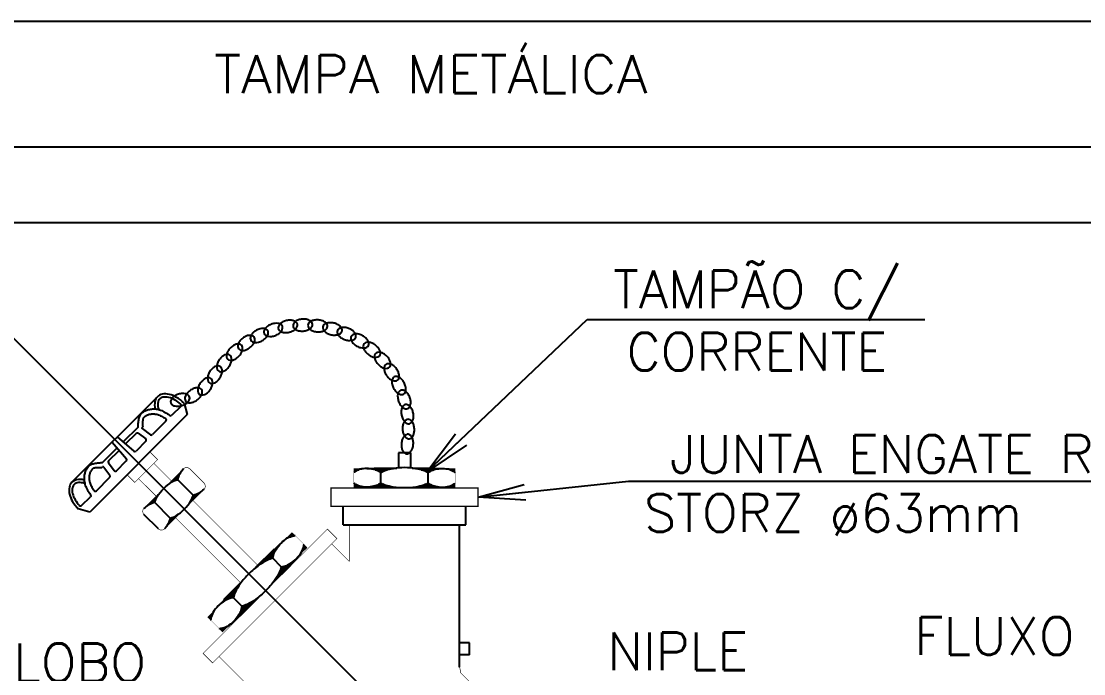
# Model space of a CAD drawing. Header units: millimetres. Extents: x 0 to 114, y 0 to 82.
# Drawn here: x 3.717 to 8.224, y 71.427 to 74.195 of the extents above; entities that cross this region are included whole.
import ezdxf
from ezdxf.enums import TextEntityAlignment as Align

# ---------------------------------------------------------------- set-up
doc = ezdxf.new("R2010")
doc.units = ezdxf.units.MM
for name, color, linetype in [('INC-DETALHES', 7, 'Continuous'), ('INC-DETALHES-TXT', 7, 'Continuous'), ('NORMO-DET', 2, 'Continuous')]:
    doc.layers.add(name, color=color, linetype=linetype)
doc.styles.add('60-50', font='romans.shx', dxfattribs={"height": 0.08})
doc.styles.add('60-75', font='romans.shx', dxfattribs={"height": 0.12})
doc.dimstyles.new('SETAS50', dxfattribs={"dimtxt": 0.08, "dimasz": 0.1, "dimexe": 0.15, "dimexo": 0, "dimgap": 0.1, "dimtad": 1, "dimzin": 10, "dimdsep": 46, "dimtxsty": '60-50', "dimblk1": 'OPEN', "dimblk2": 'OPEN', "dimsah": 1, "dimcen": 0, "dimclrd": 8, "dimclre": 8, "dimclrt": 7, "dimadec": 0, "dimazin": 0, "dimtfac": 1, "dimtix": 1, "dimtmove": 2, "dimatfit": 3, "dimldrblk": 'OPEN', "dimfxl": 0.15, "dimtolj": 1, "dimtzin": 6, "dimarcsym": 0})

# ---------------------------------------------------------------- blocks, each defined once
blk = doc.blocks.new('_OPEN')
at = {"color": 0, "linetype": 'ByBlock'}
for p, q in [((-1, 0.167), (0, 0)), ((0, 0), (-1, -0.167)), ((0, 0), (-1, 0))]:
    blk.add_line(p, q, dxfattribs=at)
blk = doc.blocks.new('C')
at = {"color": 7}
blk.add_lwpolyline([(1.356, -0.745, 0.150692), (1.382, -0.572, 0.107021), (1.295, -0.345, 0.075008), (1.122, -0.151, 0.061728), (0.857, 0.018, 0.061728), (0.559, 0.118, 0.075008), (0.301, 0.13, 0.107021), (0.069, 0.055, 0.150692), (-0.05, -0.073, 0.150692), (-0.075, -0.246, 0.107021), (0.012, -0.474, 0.075008), (0.184, -0.667, 0.061728), (0.449, -0.836, 0.061728), (0.747, -0.936, 0.075008), (1.006, -0.949, 0.107021), (1.238, -0.874, 0.150692)], format="xyb", close=True, dxfattribs=at)
blk = doc.blocks.new('*X73')
at = {"color": 0}
for p, q in [((267.87, 169.15), (267.9, 169.15)), ((267.87, 169.09), (268.01, 169.09)), ((267.87, 169.02), (268.1, 169.02)), ((267.87, 168.96), (268.21, 168.96)), ((267.87, 168.9), (268.32, 168.9)), ((267.87, 168.84), (268.45, 168.84)), ((267.87, 168.77), (268.6, 168.77)), ((267.87, 168.71), (268.76, 168.71)), ((268.76, 168.65), (269.08, 168.65)), ((269.82, 168.59), (273.74, 168.59)), ((270.48, 168.65), (273.38, 168.65)), ((270.81, 168.71), (273.11, 168.71)), ((270.87, 168.52), (274.23, 168.52)), ((271.03, 168.77), (272.88, 168.77)), ((271.21, 168.84), (272.68, 168.84)), ((271.36, 168.9), (272.5, 168.9)), ((271.48, 168.96), (272.35, 168.96)), ((271.6, 169.02), (272.21, 169.02)), ((271.7, 169.09), (272.09, 169.09)), ((271.78, 169.15), (271.98, 169.15)), ((271.86, 169.21), (271.88, 169.21)), ((276.51, 168.52), (279.86, 168.52)), ((277, 168.59), (280.92, 168.59)), ((277.35, 168.65), (280.25, 168.65)), ((277.62, 168.71), (279.93, 168.71)), ((277.85, 168.77), (279.7, 168.77)), ((278.05, 168.84), (279.53, 168.84)), ((278.23, 168.9), (279.38, 168.9)), ((278.39, 168.96), (279.25, 168.96)), ((278.53, 169.02), (279.14, 169.02)), ((278.65, 169.09), (279.04, 169.09)), ((278.76, 169.15), (278.95, 169.15)), ((278.86, 169.21), (278.88, 169.21)), ((281.65, 168.65), (281.97, 168.65)), ((281.97, 168.71), (282.87, 168.71)), ((282.14, 168.77), (282.87, 168.77)), ((282.28, 168.84), (282.87, 168.84)), ((282.41, 168.9), (282.87, 168.9)), ((282.53, 168.96), (282.87, 168.96)), ((282.63, 169.02), (282.87, 169.02)), ((282.73, 169.09), (282.87, 169.09)), ((282.83, 169.15), (282.87, 169.15))]:
    blk.add_line(p, q, dxfattribs=at)
blk = doc.blocks.new('*X74')
at = {"color": 0}
for p, q in [((245.966, 198.335), (247.217, 198.335)), ((246.194, 198.273), (246.96, 198.273)), ((246.345, 198.21), (246.809, 198.21)), ((246.475, 198.148), (246.679, 198.148)), ((248.577, 198.335), (249.828, 198.335)), ((248.834, 198.273), (249.6, 198.273)), ((248.985, 198.21), (249.449, 198.21)), ((249.115, 198.148), (249.319, 198.148))]:
    blk.add_line(p, q, dxfattribs=at)
blk = doc.blocks.new('A$C67737C06')
at = {"layer": 'INC-DETALHES', "color": 254}
for p, q in [((1.1373, 2.4), (4, 2.4)), ((1.1373, 2.1333), (3.9467, 2.1333)), ((0.8533, 1.9733), (3.9467, 1.9733)), ((2.345, 1.4843), (2.345, 1.4531)), ((2.371, 1.4843), (2.345, 1.4843)), ((2.371, 1.4843), (2.371, 1.4531)), ((2.3077, 1.4208), (2.3077, 1.4423)), ((2.4082, 1.4208), (2.4082, 1.4423)), ((1.9098, 1.3949), (1.877, 1.4276)), ((1.8613, 1.3463), (1.8285, 1.3791)), ((1.8361, 1.323), (1.8051, 1.354)), ((2.228, 1.332), (2.228, 1.371)), ((2.4879, 1.332), (2.4879, 1.371)), ((2.228, 1.332), (2.4879, 1.332)), ((2.4749, 1.0298), (2.4749, 1.332)), ((2.0967, 1.243), (2.0788, 1.2608)), ((2.013, 1.1594), (1.9952, 1.1772)), ((2.4957, 1.0818), (2.4749, 1.0818)), ((2.4957, 1.0558), (2.4957, 1.0818)), ((2.4957, 1.0558), (2.4749, 1.0558))]:
    blk.add_line(p, q, dxfattribs=at)
at = {"layer": 'INC-DETALHES', "color": 252}
for p, q in [((1.8341, 1.6036), (1.6526, 1.4221)), ((1.8834, 1.583), (1.8647, 1.5643)), ((1.8904, 1.59), (1.8974, 1.5656)), ((1.8974, 1.5656), (1.6905, 1.3588)), ((1.8037, 1.5545), (1.8039, 1.5557)), ((1.8039, 1.5557), (1.8041, 1.5568)), ((1.8041, 1.5568), (1.8044, 1.5577)), ((1.8044, 1.5577), (1.8048, 1.5586)), ((1.8048, 1.5586), (1.8053, 1.5594)), ((1.8053, 1.5594), (1.8058, 1.5601)), ((1.8058, 1.5601), (1.8065, 1.5608)), ((1.8065, 1.5608), (1.8073, 1.5615)), ((1.8073, 1.5615), (1.8081, 1.5622)), ((1.8081, 1.5622), (1.8091, 1.5629)), ((1.8091, 1.5629), (1.8102, 1.5636)), ((1.8102, 1.5636), (1.8113, 1.5642)), ((1.8113, 1.5642), (1.8126, 1.5648)), ((1.8126, 1.5648), (1.8139, 1.5653)), ((1.8139, 1.5653), (1.8152, 1.5658)), ((1.8152, 1.5658), (1.8167, 1.5662)), ((1.8167, 1.5662), (1.8181, 1.5666)), ((1.8181, 1.5666), (1.8197, 1.5668)), ((1.8197, 1.5668), (1.8213, 1.567)), ((1.8213, 1.567), (1.8229, 1.5672)), ((1.8229, 1.5672), (1.8245, 1.5672)), ((1.8245, 1.5672), (1.8262, 1.5672)), ((1.8262, 1.5672), (1.8279, 1.5671)), ((1.8279, 1.5671), (1.8295, 1.5669)), ((1.8295, 1.5669), (1.8313, 1.5666)), ((1.8313, 1.5666), (1.833, 1.5662)), ((1.833, 1.5662), (1.8348, 1.5656)), ((1.8348, 1.5656), (1.8366, 1.565)), ((1.8366, 1.565), (1.8385, 1.5642)), ((1.8385, 1.5642), (1.8405, 1.5633)), ((1.8405, 1.5633), (1.8425, 1.5623)), ((1.8425, 1.5623), (1.8447, 1.5611)), ((1.8447, 1.5611), (1.8468, 1.5598)), ((1.8468, 1.5598), (1.8489, 1.5585)), ((1.8489, 1.5585), (1.8508, 1.5572)), ((1.8508, 1.5572), (1.8515, 1.5567)), ((1.7931, 1.5393), (1.7614, 1.5076)), ((1.8036, 1.5404), (1.8015, 1.5384)), ((1.8017, 1.5359), (1.8192, 1.5228)), ((1.8032, 1.5464), (1.8033, 1.5482)), ((1.8033, 1.5447), (1.8032, 1.5464)), ((1.8033, 1.5499), (1.8034, 1.5516)), ((1.8033, 1.5482), (1.8033, 1.5499)), ((1.8033, 1.5431), (1.8033, 1.5447)), ((1.8034, 1.5417), (1.8033, 1.5431)), ((1.8034, 1.5516), (1.8035, 1.5531)), ((1.8036, 1.5404), (1.8034, 1.5417)), ((1.8035, 1.5531), (1.8037, 1.5545)), ((1.852, 1.5516), (1.8235, 1.5231)), ((1.7488, 1.5183), (1.7841, 1.4881)), ((1.7888, 1.5256), (1.7664, 1.5033)), ((1.7931, 1.526), (1.8091, 1.514)), ((1.7168, 1.463), (1.7486, 1.4948)), ((1.7305, 1.4674), (1.7529, 1.4897)), ((1.7378, 1.5073), (1.7681, 1.472)), ((1.8094, 1.509), (1.7886, 1.4882)), ((1.7471, 1.4467), (1.7679, 1.4675)), ((1.6908, 1.4423), (1.6903, 1.4409)), ((1.6913, 1.4436), (1.6908, 1.4423)), ((1.6919, 1.4448), (1.6913, 1.4436)), ((1.6925, 1.446), (1.6919, 1.4448)), ((1.6932, 1.447), (1.6925, 1.446)), ((1.6939, 1.448), (1.6932, 1.447)), ((1.6946, 1.4489), (1.6939, 1.448)), ((1.6953, 1.4496), (1.6946, 1.4489)), ((1.696, 1.4503), (1.6953, 1.4496)), ((1.6968, 1.4509), (1.696, 1.4503)), ((1.6976, 1.4513), (1.6968, 1.4509)), ((1.6984, 1.4517), (1.6976, 1.4513)), ((1.6994, 1.452), (1.6984, 1.4517)), ((1.7005, 1.4523), (1.6994, 1.452)), ((1.7017, 1.4525), (1.7005, 1.4523)), ((1.703, 1.4526), (1.7017, 1.4525)), ((1.7046, 1.4528), (1.703, 1.4526)), ((1.7062, 1.4528), (1.7046, 1.4528)), ((1.708, 1.4529), (1.7062, 1.4528)), ((1.7097, 1.4529), (1.708, 1.4529)), ((1.7114, 1.4529), (1.7097, 1.4529)), ((1.713, 1.4528), (1.7114, 1.4529)), ((1.7145, 1.4527), (1.713, 1.4528)), ((1.7157, 1.4526), (1.7145, 1.4527)), ((1.7157, 1.4526), (1.7177, 1.4546)), ((1.7202, 1.4544), (1.7333, 1.4369)), ((1.7302, 1.4631), (1.7421, 1.4471)), ((1.689, 1.4333), (1.6889, 1.4316)), ((1.6889, 1.4316), (1.689, 1.43)), ((1.6891, 1.4349), (1.689, 1.4333)), ((1.689, 1.43), (1.6891, 1.4283)), ((1.6893, 1.4365), (1.6891, 1.4349)), ((1.6891, 1.4283), (1.6893, 1.4266)), ((1.6896, 1.438), (1.6893, 1.4365)), ((1.6893, 1.4266), (1.6896, 1.4249)), ((1.6899, 1.4395), (1.6896, 1.438)), ((1.6896, 1.4249), (1.69, 1.4231)), ((1.6903, 1.4409), (1.6899, 1.4395)), ((1.69, 1.4231), (1.6905, 1.4214)), ((1.6905, 1.4214), (1.6911, 1.4195)), ((1.7045, 1.4041), (1.733, 1.4326)), ((1.6911, 1.4195), (1.6919, 1.4176)), ((1.6919, 1.4176), (1.6928, 1.4157)), ((1.6928, 1.4157), (1.6939, 1.4136)), ((1.6939, 1.4136), (1.6951, 1.4115)), ((1.6951, 1.4115), (1.6964, 1.4093)), ((1.6964, 1.4093), (1.6977, 1.4072)), ((1.6977, 1.4072), (1.6989, 1.4054)), ((1.6989, 1.4054), (1.6994, 1.4046)), ((1.6732, 1.3728), (1.6918, 1.3914)), ((1.6905, 1.3588), (1.6661, 1.3657))]:
    blk.add_line(p, q, dxfattribs=at)
for points in [[(1.7931, 1.5393), (1.793, 1.5405), (1.7931, 1.5422), (1.7932, 1.5442), (1.7934, 1.5465), (1.7937, 1.549), (1.7941, 1.5515), (1.7945, 1.554), (1.7949, 1.5564), (1.7954, 1.5585), (1.796, 1.5603), (1.7965, 1.562), (1.7972, 1.5635), (1.7979, 1.5649), (1.7987, 1.5662), (1.7996, 1.5673), (1.8007, 1.5685), (1.8019, 1.5696), (1.8032, 1.5706), (1.8046, 1.5717), (1.8061, 1.5726), (1.8077, 1.5735), (1.8094, 1.5744), (1.8112, 1.5751), (1.8131, 1.5758), (1.815, 1.5764), (1.817, 1.5768), (1.819, 1.5772), (1.8211, 1.5775), (1.8232, 1.5777), (1.8254, 1.5777), (1.8275, 1.5777), (1.8296, 1.5776), (1.8318, 1.5773), (1.834, 1.577), (1.8361, 1.5765), (1.8384, 1.5758), (1.8406, 1.5751), (1.843, 1.5741), (1.8454, 1.573), (1.8479, 1.5717), (1.8505, 1.5703), (1.8531, 1.5687), (1.8556, 1.5672), (1.8579, 1.5657), (1.8605, 1.5639, 0.358591), (1.8647, 1.5643)], [(1.7168, 1.463), (1.7156, 1.4631), (1.714, 1.4631), (1.7119, 1.4629), (1.7096, 1.4627), (1.7071, 1.4624), (1.7046, 1.462), (1.7021, 1.4616), (1.6998, 1.4612), (1.6977, 1.4607), (1.6958, 1.4602), (1.6941, 1.4596), (1.6926, 1.459), (1.6912, 1.4582), (1.69, 1.4574), (1.6888, 1.4565), (1.6877, 1.4555), (1.6866, 1.4543), (1.6855, 1.453), (1.6845, 1.4516), (1.6835, 1.45), (1.6826, 1.4484), (1.6818, 1.4467), (1.681, 1.4449), (1.6803, 1.443), (1.6798, 1.4411), (1.6793, 1.4391), (1.6789, 1.4371), (1.6786, 1.435), (1.6785, 1.4329), (1.6784, 1.4308), (1.6784, 1.4286), (1.6786, 1.4265), (1.6788, 1.4243), (1.6792, 1.4222), (1.6797, 1.42), (1.6803, 1.4178), (1.6811, 1.4155), (1.682, 1.4131), (1.6831, 1.4107), (1.6844, 1.4082), (1.6858, 1.4056), (1.6874, 1.403), (1.689, 1.4005), (1.6905, 1.3983), (1.6922, 1.3956, -0.358591), (1.6918, 1.3914)]]:
    blk.add_lwpolyline(points, format="xyb", dxfattribs=at)
at = {"layer": 'INC-DETALHES', "color": 254, "const_width": 0.0013}
for points in [[(1.8182, 1.4865), (1.8344, 1.4703), (1.7859, 1.4218), (1.7697, 1.4379)], [(1.8263, 1.4622), (1.8635, 1.425)], [(1.7939, 1.4298), (1.8311, 1.3927)], [(1.9094, 1.3835), (2.0464, 1.2465)], [(1.8726, 1.3467), (2.0097, 1.2097)], [(2.241, 1.2541), (2.241, 1.332)], [(2.4749, 1.0298), (2.4749, 1.332)], [(2.241, 1.2541), (2.2036, 1.2915)]]:
    blk.add_lwpolyline(points, dxfattribs=at)
blk.add_lwpolyline([(1.9332, 1.42, -0.349744), (1.9332, 1.4073), (1.8489, 1.323, -0.349744), (1.8361, 1.323), (1.8051, 1.354, -0.349744), (1.8051, 1.3667), (1.8894, 1.451, -0.349744), (1.9022, 1.451)], format="xyb", close=True, dxfattribs=at)
at = {"layer": 'INC-DETALHES', "color": 254}
for points in [[(1.877, 1.4276, -0.044517), (1.8817, 1.4401, -0.033737), (1.8894, 1.451, -0.050222)], [(2.3077, 1.4423, 0.053785), (2.3031, 1.4455, 0.06964), (2.2922, 1.4496, 0.055863), (2.2777, 1.4512, 0.055863), (2.2633, 1.4496, 0.066816), (2.2524, 1.4442, 0.023725), (2.2503, 1.443, 0.163309)], [(2.4082, 1.4423, 0.05691), (2.3993, 1.4468, 0.050451), (2.3818, 1.4513, 0.037894), (2.358, 1.4531, 0.037894), (2.3341, 1.4513, 0.050451), (2.3166, 1.4468, 0.05691), (2.3077, 1.4423, 0.214088)], [(2.4082, 1.4423, -0.053785), (2.4128, 1.4455, -0.06964), (2.4237, 1.4496, -0.055863), (2.4382, 1.4512, -0.055863), (2.4526, 1.4496, -0.066816), (2.4636, 1.4442, -0.023725), (2.4657, 1.443, -0.163309)], [(1.8285, 1.3791, -0.044517), (1.8332, 1.3915, -0.051099), (1.8473, 1.4088, -0.051099), (1.8646, 1.4229, -0.044517), (1.877, 1.4276, -0.104203)], [(2.3077, 1.4208, -0.053785), (2.3031, 1.4176, -0.06964), (2.2922, 1.4135, -0.055863), (2.2777, 1.4119, -0.055863), (2.2633, 1.4135, -0.066816), (2.2524, 1.4189, -0.023725), (2.2503, 1.4202, -0.163309)], [(2.4082, 1.4208, -0.05691), (2.3993, 1.4163, -0.050451), (2.3818, 1.4118, -0.037894), (2.358, 1.41, -0.037894), (2.3341, 1.4118, -0.050451), (2.3166, 1.4163, -0.05691), (2.3077, 1.4208, -0.214088)], [(2.4082, 1.4208, 0.053785), (2.4128, 1.4176, 0.06964), (2.4237, 1.4135, 0.055863), (2.4382, 1.4119, 0.055863), (2.4526, 1.4135, 0.066816), (2.4636, 1.4189, 0.023725), (2.4657, 1.4202, 0.163309)], [(1.9098, 1.3949, 0.044517), (1.9222, 1.3996, 0.033737), (1.9332, 1.4073, 0.050222)], [(1.8285, 1.3791, 0.044517), (1.8161, 1.3744, 0.033737), (1.8051, 1.3667, 0.050222)], [(1.8613, 1.3463, 0.044517), (1.8737, 1.351, 0.051099), (1.891, 1.3651, 0.051099), (1.9051, 1.3824, 0.044517), (1.9098, 1.3949, 0.104203)], [(1.8613, 1.3463, -0.044517), (1.8566, 1.3339, -0.033737), (1.8489, 1.323, -0.050222)], [(2.0788, 1.2608, -0.053785), (2.08, 1.2673, -0.06964), (2.0856, 1.2798, -0.055863), (2.0963, 1.2932, -0.055863), (2.1097, 1.3039, -0.066816), (2.1232, 1.3085, -0.023725), (2.126, 1.3092, -0.163309)], [(2.0967, 1.243, 0.053785), (2.1031, 1.2441, 0.06964), (2.1156, 1.2498, 0.055863), (2.129, 1.2605, 0.055863), (2.1397, 1.2738, 0.066816), (2.1443, 1.2874, 0.023725), (2.145, 1.2902, 0.163309)], [(2.0788, 1.2608, 0.05691), (2.0676, 1.2572, 0.050451), (2.0494, 1.2464, 0.037894), (2.028, 1.228, 0.037894), (2.0096, 1.2066, 0.050451), (1.9989, 1.1884, 0.05691), (1.9952, 1.1772, 0.214088)], [(2.0967, 1.243, -0.05691), (2.093, 1.2318, -0.050451), (2.0822, 1.2136, -0.037894), (2.0638, 1.1922, -0.037894), (2.0425, 1.1738, -0.050451), (2.0242, 1.1631, -0.05691), (2.013, 1.1594, -0.214088)], [(1.9952, 1.1772, 0.053785), (1.9887, 1.1761, 0.06964), (1.9762, 1.1704, 0.055863), (1.9628, 1.1597, 0.055863), (1.9521, 1.1464, 0.066816), (1.9475, 1.1328, 0.023725), (1.9468, 1.13, 0.163309)], [(2.013, 1.1594, -0.053785), (2.0119, 1.1529, -0.06964), (2.0062, 1.1404, -0.055863), (1.9956, 1.127, -0.055863), (1.9822, 1.1163, -0.066816), (1.9686, 1.1117, -0.023725), (1.9658, 1.111, -0.163309)]]:
    blk.add_lwpolyline(points, format="xyb", dxfattribs=at)
for points, const_width in [([(2.4657, 1.4497), (2.4657, 1.4202), (2.4657, 1.4134), (2.4082, 1.41), (2.3077, 1.41), (2.2503, 1.4134), (2.2503, 1.4202), (2.2503, 1.4497), (2.3077, 1.4531), (2.4082, 1.4531)], 0.000718), ([(2.5139, 1.371), (2.202, 1.371), (2.202, 1.41), (2.5139, 1.41)], 0.0026), ([(1.9307, 1.059), (2.1944, 1.3227), (2.2146, 1.3025), (1.9509, 1.0388)], 0.0013), ([(2.1204, 1.3148), (2.145, 1.2902), (2.1506, 1.2846), (2.1057, 1.234), (2.022, 1.1504), (1.9714, 1.1054), (1.9658, 1.111), (1.9412, 1.1356), (1.9862, 1.1862), (2.0698, 1.2698)], 0.000845)]:
    blk.add_lwpolyline(points, close=True, dxfattribs=dict(at, const_width=const_width))
at = {"layer": 'INC-DETALHES', "color": 254, "const_width": 0.0013}
for points in [[(1.9646, 1.0526), (2.0179, 0.9993, 0.312715), (2.2385, 0.7787), (2.2694, 0.7478)], [(2.5083, 0.9868), (2.4774, 1.0176, 0.011383), (2.4749, 1.0298)]]:
    blk.add_lwpolyline(points, format="xyb", dxfattribs=at)
at = {"layer": 'INC-DETALHES', "color": 252}
for centre, radius, start, end in [((1.8476, 1.59), 0.0191, 135, 169.0413), ((1.8476, 1.59), 0.0191, 100.9587, 135), ((1.8476, 1.59), 0.0125, 100.9587, 135), ((1.8509, 1.5729), 0.0366, 76.5142, 100.9587), ((1.8509, 1.5729), 0.03, 76.5142, 100.9587), ((1.8467, 1.5551), 0.0482, 59.2502, 76.5142), ((1.8467, 1.5551), 0.0548, 59.2502, 76.5142), ((1.8337, 1.5333), 0.0802, 45, 59.2502), ((1.8647, 1.5867), 0.0366, 169.0413, 194.4272), ((1.8647, 1.5867), 0.03, 169.0413, 193.4858), ((1.8476, 1.59), 0.0125, 135, 169.0413), ((1.8825, 1.591), 0.0482, 193.4858, 197.6069), ((1.8337, 1.5333), 0.0737, 47.6828, 59.2502), ((1.881, 1.5853), 0.00329, 315, 47.6828), ((1.8497, 1.554), 0.00329, 315, 56.0218), ((1.8027, 1.5373), 0.00165, 135, 233.2264), ((1.7911, 1.5233), 0.00329, 53.2264, 135), ((1.8071, 1.5114), 0.00329, 315, 53.2264), ((1.8212, 1.5255), 0.00329, 233.2264, 315), ((1.7863, 1.4906), 0.00329, 229.3919, 315), ((1.7328, 1.465), 0.00329, 135, 216.7736), ((1.7656, 1.4699), 0.00329, 315, 40.6081), ((1.7189, 1.4534), 0.00165, 36.7736, 135), ((1.7448, 1.449), 0.00329, 216.7736, 315), ((1.6661, 1.4085), 0.0191, 135, 169.0413), ((1.6661, 1.4085), 0.0191, 100.9587, 135), ((1.6661, 1.4085), 0.0125, 100.9587, 135), ((1.6694, 1.3914), 0.0366, 75.5728, 100.9587), ((1.6694, 1.3914), 0.03, 76.5142, 100.9587), ((1.6652, 1.3737), 0.0482, 72.3931, 76.5142), ((1.7307, 1.4349), 0.00329, 315, 36.7736), ((1.6832, 1.4052), 0.0366, 169.0413, 193.4858), ((1.6832, 1.4052), 0.03, 169.0413, 193.4858), ((1.6661, 1.4085), 0.0125, 135, 169.0413), ((1.701, 1.4095), 0.0482, 193.4858, 210.7498), ((1.7022, 1.4064), 0.00329, 213.9782, 315), ((1.701, 1.4095), 0.0548, 193.4858, 210.7498), ((1.7229, 1.4225), 0.0802, 210.7498, 225), ((1.7229, 1.4225), 0.0737, 210.7498, 222.3172), ((1.6708, 1.3751), 0.00329, 222.3172, 315)]:
    blk.add_arc(centre, radius, start, end, dxfattribs=at)
at = {"layer": 'NORMO-DET', "color": 252}
blk.add_line((2.7795, 0.4766), (1.4832, 1.7729), dxfattribs=at)
at = {"layer": 'INC-DETALHES', "color": 9}
for p, xscale, yscale, zscale, rotation in [((2.069, 1.7415), 0.026666666597808, 0.026666666597808, 0.026666666597808, 234.8907141127613), ((2.0995, 1.7505), 0.0266666662206887, 0.0266666662206887, 0.0266666662206887, 226.614851127248), ((2.131, 1.7549), 0.0266666667984135, 0.0266666667984135, 0.0266666667984135, 218.3389903223534), ((2.1628, 1.7548), 0.0266666669113932, 0.0266666669113932, 0.0266666669113932, 210.0631288316891), ((2.1942, 1.7501), 0.026666666468255, 0.026666666468255, 0.026666666468255, 201.7872649824906), ((2.2247, 1.7409), 0.026666666563183, 0.026666666563183, 0.026666666563183, 193.5114031975956), ((2.0401, 1.7283), 0.0266666669921409, 0.0266666669921409, 0.0266666669921409, 243.1665766872603), ((2.2534, 1.7275), 0.0266666666621273, 0.0266666666621273, 0.0266666666621273, 185.2355423179672), ((2.28, 1.71), 0.026666666657923, 0.026666666657923, 0.026666666657923, 176.9596799481177), ((2.0134, 1.7111), 0.026666666055426, 0.026666666055426, 0.026666666055426, 251.4424378088192), ((2.3038, 1.6889), 0.0266666667288993, 0.0266666667288993, 0.0266666667288993, 168.6838168965016), ((1.9895, 1.6902), 0.026666666761223, 0.026666666761223, 0.026666666761223, 259.7183005083295), ((2.3242, 1.6646), 0.0266666668333477, 0.0266666668333477, 0.0266666668333477, 160.4079545009746), ((1.969, 1.6661), 0.0266666660507822, 0.0266666660507822, 0.0266666660507822, 262.4357779197683), ((2.341, 1.6376), 0.0266666668233213, 0.0266666668233213, 0.0266666668233213, 152.1320928135857), ((1.9492, 1.6407), 0.0266666661335405, 0.0266666661335405, 0.0266666661335405, 259.8740091938402), ((2.3537, 1.6084), 0.0266666662990319, 0.0266666662990319, 0.0266666662990319, 143.8562324178425), ((1.9286, 1.6165), 0.0266666670312357, 0.0266666670312357, 0.0266666670312357, 240.897322204485), ((1.9024, 1.6004), 0.0266666669091384, 0.0266666669091384, 0.0266666669091384, 222.1514224622836), ((2.3621, 1.5778), 0.0266666665736321, 0.0266666665736321, 0.0266666665736321, 135.5803694787865), ((2.366, 1.5462), 0.026666666985228, 0.026666666985228, 0.026666666985228, 127.3045067452615), ((2.3653, 1.5144), 0.0266666661144416, 0.0266666661144416, 0.0266666661144416, 119.028645981441), ((2.36, 1.4831), 0.0266666666978349, 0.0266666666978349, 0.0266666666978349, 110.7527831871114)]:
    blk.add_blockref('C', p, dxfattribs=dict(at, xscale=xscale, yscale=yscale, zscale=zscale, rotation=rotation))
at = {"layer": 'INC-DETALHES', "color": 254}
for name, p, xscale, yscale, zscale, rotation in [('*X74', (0.9374, -6.7936), 0.0259922519386993, 0.0259922519386993, 0.0259922519386993, 44.99999974192774), ('*X73', (-1.5965, 3.8724), -0.0143607192569309, 0.0143607192569309, 0.014360719229641, 180), ('*X74', (-6.3114, 0.4552), -0.0259922519386994, 0.0259922517670526, 0.0259922519993527, 224.9999997419277), ('*X73', (-3.2743, -0.0491), -0.0168949635084442, 0.0168949643770854, 0.0168949637995765, 224.9999990074143), ('*X73', (0.7867, -4.1101), 0.0168949635084442, 0.0168949635084442, 0.0168949635084442, 44.99999900741435)]:
    blk.add_blockref(name, p, dxfattribs=dict(at, xscale=xscale, yscale=yscale, zscale=zscale, rotation=rotation))
at = {"layer": 'INC-DETALHES', "color": 254, "xscale": 0.0143607192569309, "yscale": 0.0143607192569309, "zscale": 0.0143607192569309}
blk.add_blockref('*X73', (-1.5965, -1.0092), dxfattribs=at)
at = {"layer": 'INC-DETALHES-TXT', "style": '60-75', "width": 0.935338}
blk.add_text('TAMPA METÁLICA', height=0.08, dxfattribs=at).set_placement((1.9539, 2.2477), (2.8732, 2.2477), align=Align.FIT)
at = {"layer": 'INC-DETALHES-TXT', "style": '60-75'}
for s, p in [('TAMPÃO C/', (3.1054, 1.8287)), ('CORRENTE', (3.1054, 1.6992)), ('JUNTA ENGATE RÁPIDO', (3.5246, 1.4955)), ('STORZ ø63mm', (3.2667, 1.3533)), ('FLUXO', (3.6091, 1.096)), ('NIPLE', (2.9372, 1.0636)), ('REGISTRO GLOBO', (1.352, 1.0403))]:
    blk.add_text(s, height=0.08, dxfattribs=at).set_placement(p, align=Align.MIDDLE)
at = {"layer": 'INC-DETALHES-TXT'}
for points in [[(2.4051, 1.4442), (2.7454, 1.7675), (3.4611, 1.7675)], [(2.5139, 1.3905), (2.8333, 1.4242), (4.2291, 1.4242)]]:
    blk.add_leader(points, dimstyle='SETAS50', dxfattribs=at)
blk = doc.blocks.new('A$C4D2B5F06')
at = {"layer": 'INC-DETALHES'}
blk.add_blockref('A$C67737C06', (-0.8988, -5.1748, -35.0585), dxfattribs=at)

msp = doc.modelspace()

# ---------------------------------------------------------------- block references
at = {"layer": 'INC-DETALHES', "xscale": 2, "yscale": 2, "zscale": 2}
msp.add_blockref('A$C4D2B5F06', (2.4244, 79.745), dxfattribs=at)

doc.saveas('drawing.dxf')
